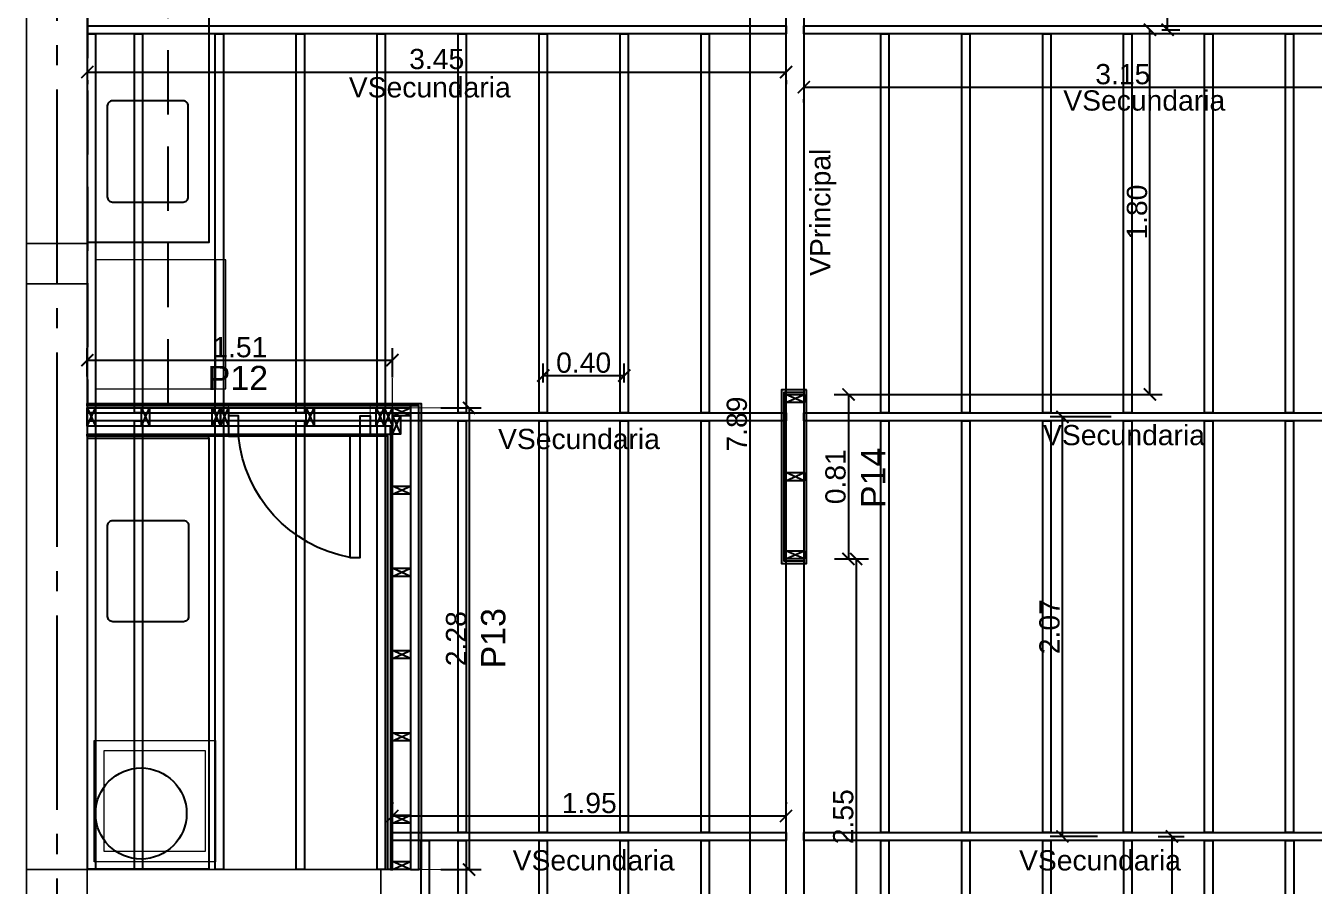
# Model space of a CAD drawing. Header units: millimetres. Extents: x -13913 to 5993, y 1496 to 3225.
# Drawn here: x 2991.34 to 2997.71, y 1622.09 to 1626.35 of the extents above; entities that cross this region are included whole.
import ezdxf

# ---------------------------------------------------------------- set-up
doc = ezdxf.new("R2010")
doc.units = ezdxf.units.MM
doc.header["$PDMODE"] = 35
for name, pattern in [('ACAD_ISO04W100', [30, 24, -3, 0, -3]), ('CONTINUA', [200, 100, 100]), ('DASHED2', [9.525, 6.35, -3.175])]:
    doc.linetypes.add(name, pattern=pattern)
doc.layers.get('Defpoints').update_dxf_attribs({"color": 230})
for name, color, linetype in [('EJES', 8, 'Continuous'), ('P0- COLUMNAS HºAº', 7, 'Continuous'), ('P0- OSB', 7, 'Continuous'), ('P0-CARPINTERIAS', 7, 'Continuous'), ('P0-COTAS', 7, 'Continuous'), ('P0-DURLOCK INTERIOR', 7, 'Continuous'), ('P0-LISTON 4CM', 7, 'Continuous'), ('P0-MAMPOSTERIA LADRILLO', 7, 'Continuous'), ('P0-MUROS', 7, 'Continuous'), ('P0-PANEL', 7, 'Continuous'), ('P0-REVESTIMIENTO', 7, 'Continuous'), ('P0-SANITARIOS', 7, 'Continuous'), ('P0-SUPERBOARD', 7, 'Continuous'), ('P0-TEXTOS', 7, 'Continuous'), ('P1-MAMPOSTERIA LADRILLO', 7, 'Continuous'), ('P1-MUROS', 7, 'Continuous'), ('PT-MUROS', 7, 'Continuous')]:
    doc.layers.add(name, color=color, linetype=linetype)
doc.layers.add('P0-MUEBLES', color=250, linetype='Continuous', lineweight=0)
doc.styles.add('Arial02.5', font='arial.ttf', dxfattribs={"width": 0.8, "height": 0.025})
doc.styles.add('Arial10', font='arial.ttf', dxfattribs={"height": 0.1})
doc.dimstyles.new('COTA-1-50', dxfattribs={"dimtxt": 0.1, "dimasz": 0.06, "dimexe": 0.06, "dimexo": 0.15, "dimgap": 0.0125, "dimtad": 1, "dimzin": 0, "dimdsep": 46, "dimtxsty": 'Arial10', "dimblk1": 'ARCHTICK', "dimblk2": 'ARCHTICK', "dimsah": 1, "dimcen": 0.09, "dimclrd": 7, "dimclre": 7, "dimclrt": 7, "dimazin": 0, "dimtfac": 1, "dimtofl": 0, "dimtmove": 2, "dimatfit": 3, "dimldrblk": 'ARCHTICK', "dimfxl": 1, "dimtolj": 1, "dimtzin": 0, "dimarcsym": 0})

# ---------------------------------------------------------------- blocks, each defined once
blk = doc.blocks.new('A$C6ec9e50c')
at = {"color": 0, "const_width": 0.0003}
blk.add_lwpolyline([(0, 0.8132), (0.09, 0.8132), (0.09, 0), (0, 0), (0, 0.8132)], dxfattribs=at)
at = {"color": 0}
for points in [[(0, 0.7732), (0, 0.8132), (0.09, 0.8132), (0.09, 0.7732), (0, 0.7732), (0.09, 0.8132), (0.09, 0.7732), (0, 0.8132)], [(0, 0.3866), (0, 0.4266), (0.09, 0.4266), (0.09, 0.3866), (0, 0.3866), (0.09, 0.4266), (0.09, 0.3866), (0, 0.4266)], [(0, 0), (0, 0.04), (0.09, 0.04), (0.09, 0), (0, 0), (0.09, 0.04), (0.09, 0), (0, 0.04)]]:
    blk.add_lwpolyline(points, dxfattribs=at)
blk = doc.blocks.new('A$C97909408')
at = {"color": 0, "const_width": 0.0003}
blk.add_lwpolyline([(0.09, 2.2805), (0, 2.2805), (0, -0.002), (0.09, -0.002)], close=True, dxfattribs=at)
at = {"color": 0}
for points in [[(0, 2.2405), (0, 2.2805), (0.09, 2.2805), (0.09, 2.2405), (0, 2.2405), (0.09, 2.2805), (0.09, 2.2405), (0, 2.2805)], [(0, 2.2405), (0.04, 2.2405), (0.04, 2.1505), (0, 2.1505), (0, 2.2405), (0.04, 2.1505), (0, 2.1505), (0.04, 2.2405)], [(0, 1.8539), (0, 1.8939), (0.09, 1.8939), (0.09, 1.8539), (0, 1.8539), (0.09, 1.8939), (0.09, 1.8539), (0, 1.8939)], [(0, 1.4473), (0, 1.4873), (0.09, 1.4873), (0.09, 1.4473), (0, 1.4473), (0.09, 1.4873), (0.09, 1.4473), (0, 1.4873)], [(0, 1.0407), (0, 1.0807), (0.09, 1.0807), (0.09, 1.0407), (0, 1.0407), (0.09, 1.0807), (0.09, 1.0407), (0, 1.0807)], [(0, 0.6341), (0, 0.6741), (0.09, 0.6741), (0.09, 0.6341), (0, 0.6341), (0.09, 0.6741), (0.09, 0.6341), (0, 0.6741)], [(0, 0.2275), (0, 0.2675), (0.09, 0.2675), (0.09, 0.2275), (0, 0.2275), (0.09, 0.2675), (0.09, 0.2275), (0, 0.2675)], [(0, -0.002), (0, 0.038), (0.09, 0.038), (0.09, -0.002), (0, -0.002), (0.09, 0.038), (0.09, -0.002), (0, 0.038)]]:
    blk.add_lwpolyline(points, dxfattribs=at)
blk = doc.blocks.new('A$C32786e46')
at = {"color": 0, "const_width": 0.0003}
blk.add_lwpolyline([(0, 0.09), (1.5075, 0.09), (1.5075, 0), (0, 0)], close=True, dxfattribs=at)
at = {"color": 0}
for points in [[(0, 0.09), (0.04, 0.09), (0.04, 0), (0, 0), (0, 0.09), (0.04, 0), (0, 0), (0.04, 0.09)], [(0.2677, 0.09), (0.3077, 0.09), (0.3077, 0), (0.2677, 0), (0.2677, 0.09), (0.3077, 0), (0.2677, 0), (0.3077, 0.09)], [(0.6175, 0.09), (0.6575, 0.09), (0.6575, 0), (0.6175, 0), (0.6175, 0.09), (0.6575, 0), (0.6175, 0), (0.6575, 0.09)], [(0.6575, 0.09), (0.6975, 0.09), (0.6975, 0), (0.6575, 0), (0.6575, 0.09), (0.6975, 0), (0.6575, 0), (0.6975, 0.09)], [(1.4275, 0.09), (1.4675, 0.09), (1.4675, 0), (1.4275, 0), (1.4275, 0.09), (1.4675, 0), (1.4275, 0), (1.4675, 0.09)], [(1.4675, 0.09), (1.5075, 0.09), (1.5075, 0), (1.4675, 0), (1.4675, 0.09), (1.5075, 0), (1.4675, 0), (1.5075, 0.09)]]:
    blk.add_lwpolyline(points, dxfattribs=at)
at = {"color": 8}
blk.add_lwpolyline([(1.0809, 0.09), (1.1209, 0.09), (1.1209, 0), (1.0809, 0), (1.0809, 0.09), (1.1209, 0), (1.0809, 0), (1.1209, 0.09)], dxfattribs=at)
blk = doc.blocks.new('_ARCHTICK')
at = {"color": 0, "linetype": 'ByBlock', "const_width": 0.15}
blk.add_lwpolyline([(-0.5, -0.5), (0.5, 0.5)], dxfattribs=at)
blk = doc.blocks.new('*D190')
at = {"layer": 'Defpoints', "color": 0, "transparency": 16777216}
for p in [(2995.1845, 1624.5248), (2995.1855, 1623.7116), (2995.404, 1623.7116)]:
    blk.add_point(p, dxfattribs=at)
at = {"layer": 'P0-COTAS', "color": 7, "lineweight": -2, "transparency": 16777216}
for p, q in [((2995.3345, 1624.5248), (2995.464, 1624.5248)), ((2995.404, 1624.5248), (2995.404, 1623.7116)), ((2995.3355, 1623.7116), (2995.464, 1623.7116))]:
    blk.add_line(p, q, dxfattribs=at)
at = {"layer": 'P0-COTAS', "color": 7, "lineweight": -2, "transparency": 16777216, "xscale": 0.06, "yscale": 0.06, "zscale": 0.06}
for p, rotation in [((2995.404, 1624.5248), 90), ((2995.404, 1623.7116), 270)]:
    blk.add_blockref('_ARCHTICK', p, dxfattribs=dict(at, rotation=rotation))
at = {"layer": 'P0-COTAS', "color": 7, "transparency": 16777216, "insert": (2995.3404, 1624.1182), "char_height": 0.1, "attachment_point": 5, "rotation": 90, "style": 'Arial10'}
blk.add_mtext('\\A1;0.81', dxfattribs=at)
blk = doc.blocks.new('*D212')
at = {"layer": 'Defpoints', "color": 0, "transparency": 16777216}
for p in [(2993.1505, 1624.6943), (2991.643, 1624.4634), (2993.1505, 1624.4586)]:
    blk.add_point(p, dxfattribs=at)
at = {"layer": 'P0-COTAS', "color": 7, "lineweight": -2, "transparency": 16777216}
for p, q in [((2991.643, 1624.6134), (2991.643, 1624.7543)), ((2993.1505, 1624.6086), (2993.1505, 1624.7543)), ((2991.643, 1624.6943), (2993.1505, 1624.6943))]:
    blk.add_line(p, q, dxfattribs=at)
at = {"layer": 'P0-COTAS', "color": 7, "lineweight": -2, "transparency": 16777216, "xscale": 0.06, "yscale": 0.06, "zscale": 0.06, "rotation": 180}
blk.add_blockref('_ARCHTICK', (2991.643, 1624.6943), dxfattribs=at)
at = {"layer": 'P0-COTAS', "color": 7, "lineweight": -2, "transparency": 16777216, "xscale": 0.06, "yscale": 0.06, "zscale": 0.06}
blk.add_blockref('_ARCHTICK', (2993.1505, 1624.6943), dxfattribs=at)
at = {"layer": 'P0-COTAS', "color": 7, "transparency": 16777216, "insert": (2992.3968, 1624.7578), "char_height": 0.1, "attachment_point": 5, "style": 'Arial10'}
blk.add_mtext('\\A1;1.51', dxfattribs=at)
blk = doc.blocks.new('*D213')
at = {"layer": 'Defpoints', "color": 0, "transparency": 16777216}
for p in [(2993.2405, 1624.4586), (2993.2405, 1622.1761), (2993.5293, 1622.1761)]:
    blk.add_point(p, dxfattribs=at)
at = {"layer": 'P0-COTAS', "color": 7, "lineweight": -2, "transparency": 16777216}
for p, q in [((2993.3905, 1624.4586), (2993.5893, 1624.4586)), ((2993.5293, 1624.4586), (2993.5293, 1622.1761)), ((2993.3905, 1622.1761), (2993.5893, 1622.1761))]:
    blk.add_line(p, q, dxfattribs=at)
at = {"layer": 'P0-COTAS', "color": 7, "lineweight": -2, "transparency": 16777216, "xscale": 0.06, "yscale": 0.06, "zscale": 0.06}
for p, rotation in [((2993.5293, 1624.4586), 90), ((2993.5293, 1622.1761), 270)]:
    blk.add_blockref('_ARCHTICK', p, dxfattribs=dict(at, rotation=rotation))
at = {"layer": 'P0-COTAS', "color": 7, "transparency": 16777216, "insert": (2993.4657, 1623.3174), "char_height": 0.1, "attachment_point": 5, "rotation": 90, "style": 'Arial10'}
blk.add_mtext('\\A1;2.28', dxfattribs=at)
blk = doc.blocks.new('*D253')
at = {"layer": 'Defpoints', "color": 0, "transparency": 16777216}
for p in [(2996.6622, 1628.2311), (2996.9808, 1628.2311), (2996.8018, 1626.3274)]:
    blk.add_point(p, dxfattribs=at)
at = {"layer": 'PT-MUROS', "color": 7, "lineweight": -2, "transparency": 16777216}
for p, q in [((2996.8122, 1628.2311), (2997.0408, 1628.2311)), ((2996.9808, 1626.3274), (2996.9808, 1628.2311)), ((2996.9518, 1626.3274), (2997.0408, 1626.3274))]:
    blk.add_line(p, q, dxfattribs=at)
at = {"layer": 'PT-MUROS', "color": 7, "lineweight": -2, "transparency": 16777216, "xscale": 0.06, "yscale": 0.06, "zscale": 0.06}
for p, rotation in [((2996.9808, 1628.2311), 90), ((2996.9808, 1626.3274), 270)]:
    blk.add_blockref('_ARCHTICK', p, dxfattribs=dict(at, rotation=rotation))
at = {"layer": 'PT-MUROS', "color": 7, "transparency": 16777216, "insert": (2996.9173, 1627.2793), "char_height": 0.1, "attachment_point": 5, "rotation": 90, "style": 'Arial10'}
blk.add_mtext('\\A1;1.90', dxfattribs=at)
blk = doc.blocks.new('*D254')
at = {"layer": 'Defpoints', "color": 0, "transparency": 16777216}
for p in [(2996.7838, 1622.3399), (2995.1835, 1620.437), (2997.0021, 1620.437)]:
    blk.add_point(p, dxfattribs=at)
at = {"layer": 'PT-MUROS', "color": 7, "lineweight": -2, "transparency": 16777216}
for p, q in [((2996.9338, 1622.3399), (2997.0621, 1622.3399)), ((2997.0021, 1622.3399), (2997.0021, 1620.437)), ((2995.3335, 1620.437), (2997.0621, 1620.437))]:
    blk.add_line(p, q, dxfattribs=at)
at = {"layer": 'PT-MUROS', "color": 7, "lineweight": -2, "transparency": 16777216, "xscale": 0.06, "yscale": 0.06, "zscale": 0.06}
for p, rotation in [((2997.0021, 1622.3399), 90), ((2997.0021, 1620.437), 270)]:
    blk.add_blockref('_ARCHTICK', p, dxfattribs=dict(at, rotation=rotation))
at = {"layer": 'PT-MUROS', "color": 7, "transparency": 16777216, "insert": (2996.9385, 1621.3884), "char_height": 0.1, "attachment_point": 5, "rotation": 90, "style": 'Arial10'}
blk.add_mtext('\\A1;1.90', dxfattribs=at)
blk = doc.blocks.new('*D256')
at = {"layer": 'Defpoints', "color": 0, "transparency": 16777216}
for p in [(2996.4612, 1624.4136), (2996.8517, 1624.4136), (2996.7838, 1622.3399)]:
    blk.add_point(p, dxfattribs=at)
at = {"layer": 'PT-MUROS', "color": 7, "lineweight": -2, "transparency": 16777216}
for p, q in [((2996.7017, 1624.4136), (2996.4012, 1624.4136)), ((2996.4612, 1622.3399), (2996.4612, 1624.4136)), ((2996.6338, 1622.3399), (2996.4012, 1622.3399))]:
    blk.add_line(p, q, dxfattribs=at)
at = {"layer": 'PT-MUROS', "color": 7, "lineweight": -2, "transparency": 16777216, "xscale": 0.06, "yscale": 0.06, "zscale": 0.06}
for p, rotation in [((2996.4612, 1624.4136), 90), ((2996.4612, 1622.3399), 270)]:
    blk.add_blockref('_ARCHTICK', p, dxfattribs=dict(at, rotation=rotation))
at = {"layer": 'PT-MUROS', "color": 7, "transparency": 16777216, "insert": (2996.3976, 1623.3768), "char_height": 0.1, "attachment_point": 5, "rotation": 90, "style": 'Arial10'}
blk.add_mtext('\\A1;2.07', dxfattribs=at)
blk = doc.blocks.new('*D257')
at = {"layer": 'Defpoints', "color": 0, "transparency": 16777216}
for p in [(2996.8018, 1626.3274), (2996.8936, 1626.3274), (2995.1835, 1624.5248)]:
    blk.add_point(p, dxfattribs=at)
at = {"layer": 'PT-MUROS', "color": 7, "lineweight": -2, "transparency": 16777216}
for p, q in [((2996.8936, 1624.5248), (2996.8936, 1626.3274)), ((2996.9518, 1626.3274), (2996.9536, 1626.3274)), ((2995.3335, 1624.5248), (2996.9536, 1624.5248))]:
    blk.add_line(p, q, dxfattribs=at)
at = {"layer": 'PT-MUROS', "color": 7, "lineweight": -2, "transparency": 16777216, "xscale": 0.06, "yscale": 0.06, "zscale": 0.06}
for p, rotation in [((2996.8936, 1626.3274), 90), ((2996.8936, 1624.5248), 270)]:
    blk.add_blockref('_ARCHTICK', p, dxfattribs=dict(at, rotation=rotation))
at = {"layer": 'PT-MUROS', "color": 7, "transparency": 16777216, "insert": (2996.83, 1625.4261), "char_height": 0.1, "attachment_point": 5, "rotation": 90, "style": 'Arial10'}
blk.add_mtext('\\A1;1.80', dxfattribs=at)
blk = doc.blocks.new('*D259')
at = {"layer": 'Defpoints', "color": 0, "transparency": 16777216}
for p in [(2991.6432, 1626.2283), (2995.0955, 1626.2283), (2995.0955, 1626.1187)]:
    blk.add_point(p, dxfattribs=at)
at = {"layer": 'PT-MUROS', "color": 7, "lineweight": -2, "transparency": 16777216}
for p, q in [((2991.6432, 1626.1187), (2995.0955, 1626.1187)), ((2991.6432, 1626.0783), (2991.6432, 1626.0587)), ((2995.0955, 1626.0783), (2995.0955, 1626.0587))]:
    blk.add_line(p, q, dxfattribs=at)
at = {"layer": 'PT-MUROS', "color": 7, "lineweight": -2, "transparency": 16777216, "xscale": 0.06, "yscale": 0.06, "zscale": 0.06, "rotation": 180}
blk.add_blockref('_ARCHTICK', (2991.6432, 1626.1187), dxfattribs=at)
at = {"layer": 'PT-MUROS', "color": 7, "lineweight": -2, "transparency": 16777216, "xscale": 0.06, "yscale": 0.06, "zscale": 0.06}
blk.add_blockref('_ARCHTICK', (2995.0955, 1626.1187), dxfattribs=at)
at = {"layer": 'PT-MUROS', "color": 7, "transparency": 16777216, "insert": (2993.3694, 1626.1823), "char_height": 0.1, "attachment_point": 5, "style": 'Arial10'}
blk.add_mtext('\\A1;3.45', dxfattribs=at)
blk = doc.blocks.new('*D260')
at = {"layer": 'Defpoints', "color": 0, "transparency": 16777216}
for p in [(2995.1835, 1626.1187), (2998.3356, 1626.1187), (2998.3356, 1626.0439)]:
    blk.add_point(p, dxfattribs=at)
at = {"layer": 'PT-MUROS', "color": 7, "lineweight": -2, "transparency": 16777216}
for p, q in [((2995.1835, 1626.0439), (2998.3356, 1626.0439)), ((2995.1835, 1625.9687), (2995.1835, 1625.9839)), ((2998.3356, 1625.9687), (2998.3356, 1625.9839))]:
    blk.add_line(p, q, dxfattribs=at)
at = {"layer": 'PT-MUROS', "color": 7, "lineweight": -2, "transparency": 16777216, "xscale": 0.06, "yscale": 0.06, "zscale": 0.06, "rotation": 180}
blk.add_blockref('_ARCHTICK', (2995.1835, 1626.0439), dxfattribs=at)
at = {"layer": 'PT-MUROS', "color": 7, "lineweight": -2, "transparency": 16777216, "xscale": 0.06, "yscale": 0.06, "zscale": 0.06}
blk.add_blockref('_ARCHTICK', (2998.3356, 1626.0439), dxfattribs=at)
at = {"layer": 'PT-MUROS', "color": 7, "transparency": 16777216, "insert": (2996.7595, 1626.1075), "char_height": 0.1, "attachment_point": 5, "style": 'Arial10'}
blk.add_mtext('\\A1;3.15', dxfattribs=at)
blk = doc.blocks.new('*D261')
at = {"layer": 'Defpoints', "color": 0, "transparency": 16777216}
for p in [(2994.2955, 1624.6179), (2993.8955, 1624.4336), (2994.2955, 1624.4336)]:
    blk.add_point(p, dxfattribs=at)
at = {"layer": 'PT-MUROS', "color": 7, "lineweight": -2, "transparency": 16777216}
for p, q in [((2993.8955, 1624.5836), (2993.8955, 1624.6779)), ((2994.2955, 1624.5836), (2994.2955, 1624.6779)), ((2993.8955, 1624.6179), (2994.2955, 1624.6179))]:
    blk.add_line(p, q, dxfattribs=at)
at = {"layer": 'PT-MUROS', "color": 7, "lineweight": -2, "transparency": 16777216, "xscale": 0.06, "yscale": 0.06, "zscale": 0.06, "rotation": 180}
blk.add_blockref('_ARCHTICK', (2993.8955, 1624.6179), dxfattribs=at)
at = {"layer": 'PT-MUROS', "color": 7, "lineweight": -2, "transparency": 16777216, "xscale": 0.06, "yscale": 0.06, "zscale": 0.06}
blk.add_blockref('_ARCHTICK', (2994.2955, 1624.6179), dxfattribs=at)
at = {"layer": 'PT-MUROS', "color": 7, "transparency": 16777216, "insert": (2994.0955, 1624.6814), "char_height": 0.1, "attachment_point": 5, "style": 'Arial10'}
blk.add_mtext('\\A1;0.40', dxfattribs=at)
blk = doc.blocks.new('*D262')
at = {"layer": 'Defpoints', "color": 0, "transparency": 16777216}
for p in [(2995.0955, 1628.3211), (2994.9165, 1620.4361), (2995.0955, 1620.4361)]:
    blk.add_point(p, dxfattribs=at)
at = {"layer": 'PT-MUROS', "color": 7, "lineweight": -2, "transparency": 16777216}
for p, q in [((2994.9455, 1628.3211), (2994.8565, 1628.3211)), ((2994.9165, 1628.3211), (2994.9165, 1620.4361)), ((2994.9455, 1620.4361), (2994.8565, 1620.4361))]:
    blk.add_line(p, q, dxfattribs=at)
at = {"layer": 'PT-MUROS', "color": 7, "lineweight": -2, "transparency": 16777216, "xscale": 0.06, "yscale": 0.06, "zscale": 0.06}
for p, rotation in [((2994.9165, 1628.3211), 90), ((2994.9165, 1620.4361), 270)]:
    blk.add_blockref('_ARCHTICK', p, dxfattribs=dict(at, rotation=rotation))
at = {"layer": 'PT-MUROS', "color": 7, "transparency": 16777216, "insert": (2994.8529, 1624.3786), "char_height": 0.1, "attachment_point": 5, "rotation": 90, "style": 'Arial10'}
blk.add_mtext('\\A1;7.89', dxfattribs=at)
blk = doc.blocks.new('*D263')
at = {"layer": 'Defpoints', "color": 0, "transparency": 16777216}
for p in [(2995.0955, 1622.4409), (2993.1505, 1622.3599), (2995.0955, 1622.3599)]:
    blk.add_point(p, dxfattribs=at)
at = {"layer": 'PT-MUROS', "color": 7, "lineweight": -2, "transparency": 16777216}
for p, q in [((2993.1505, 1622.5099), (2993.1505, 1622.5009)), ((2995.0955, 1622.5099), (2995.0955, 1622.5009)), ((2993.1505, 1622.4409), (2995.0955, 1622.4409))]:
    blk.add_line(p, q, dxfattribs=at)
at = {"layer": 'PT-MUROS', "color": 7, "lineweight": -2, "transparency": 16777216, "xscale": 0.06, "yscale": 0.06, "zscale": 0.06, "rotation": 180}
blk.add_blockref('_ARCHTICK', (2993.1505, 1622.4409), dxfattribs=at)
at = {"layer": 'PT-MUROS', "color": 7, "lineweight": -2, "transparency": 16777216, "xscale": 0.06, "yscale": 0.06, "zscale": 0.06}
blk.add_blockref('_ARCHTICK', (2995.0955, 1622.4409), dxfattribs=at)
at = {"layer": 'PT-MUROS', "color": 7, "transparency": 16777216, "insert": (2994.123, 1622.5045), "char_height": 0.1, "attachment_point": 5, "style": 'Arial10'}
blk.add_mtext('\\A1;1.95', dxfattribs=at)
blk = doc.blocks.new('*D264')
at = {"layer": 'Defpoints', "color": 0, "transparency": 16777216}
for p in [(2995.1855, 1623.7116), (2995.1835, 1621.1628), (2995.4422, 1621.1628)]:
    blk.add_point(p, dxfattribs=at)
at = {"layer": 'PT-MUROS', "color": 7, "lineweight": -2, "transparency": 16777216}
for p, q in [((2995.3355, 1623.7116), (2995.5022, 1623.7116)), ((2995.4422, 1623.7116), (2995.4422, 1621.1628)), ((2995.3335, 1621.1628), (2995.5022, 1621.1628))]:
    blk.add_line(p, q, dxfattribs=at)
at = {"layer": 'PT-MUROS', "color": 7, "lineweight": -2, "transparency": 16777216, "xscale": 0.06, "yscale": 0.06, "zscale": 0.06}
for p, rotation in [((2995.4422, 1623.7116), 90), ((2995.4422, 1621.1628), 270)]:
    blk.add_blockref('_ARCHTICK', p, dxfattribs=dict(at, rotation=rotation))
at = {"layer": 'PT-MUROS', "color": 7, "transparency": 16777216, "insert": (2995.3786, 1622.4372), "char_height": 0.1, "attachment_point": 5, "rotation": 90, "style": 'Arial10'}
blk.add_mtext('\\A1;2.55', dxfattribs=at)

msp = doc.modelspace()

# ---------------------------------------------------------------- linework, layer by layer
at = {"layer": 'EJES', "color": 18, "linetype": 'ACAD_ISO04W100', "ltscale": 0.04, "true_color": 0x000000}
msp.add_lwpolyline([(2991.4932, 1644.2319), (2991.4932, 1611.8279)], dxfattribs=at)
at = {"layer": 'P0- COLUMNAS HºAº', "const_width": 0.008}
for points in [[(2991.3432, 1625.2714), (2991.6432, 1625.2714), (2991.6432, 1625.0714), (2991.3432, 1625.0714)], [(2991.343, 1622.1761), (2991.643, 1622.1761), (2991.643, 1621.9761), (2991.343, 1621.9761)], [(2993.093, 1622.1761), (2993.293, 1622.1761), (2993.293, 1621.9761), (2993.093, 1621.9761)]]:
    msp.add_lwpolyline(points, close=True, dxfattribs=at)
at = {"layer": 'P0- OSB'}
for points in [[(2995.1845, 1624.5248), (2995.1845, 1624.5343), (2995.085, 1624.5343), (2995.085, 1623.7021), (2995.1845, 1623.7021), (2995.1845, 1623.7116), (2995.0945, 1623.7116), (2995.0945, 1624.5248)], [(2993.2405, 1624.4586), (2993.2405, 1624.4681), (2991.643, 1624.4681), (2991.643, 1624.4586)], [(2993.1505, 1624.3686), (2993.141, 1624.3686), (2993.141, 1622.1761), (2993.1505, 1622.1761)]]:
    msp.add_lwpolyline(points, close=True, dxfattribs=at)
at = {"layer": 'P0-CARPINTERIAS', "linetype": 'CONTINUA'}
msp.add_lwpolyline([(2992.9406, 1623.7186), (2992.9905, 1623.7186), (2992.9905, 1624.4186), (2993.0405, 1624.4186), (2993.0405, 1624.3186), (2992.9405, 1624.3186), (2992.9406, 1623.7186, -0.333739), (2992.3905, 1624.3186), (2992.3905, 1624.4186), (2992.3405, 1624.4186), (2992.3405, 1624.3186), (2992.3905, 1624.3186)], format="xyb", dxfattribs=at)
at = {"layer": 'P0-DURLOCK INTERIOR'}
for points in [[(2995.197, 1624.5468), (2995.0725, 1624.5468), (2995.0725, 1623.6896), (2995.197, 1623.6896)], [(2991.643, 1624.4681), (2991.643, 1624.4806), (2993.293, 1624.4806), (2993.2931, 1622.1761), (2993.2805, 1622.1761), (2993.2805, 1624.4681)], [(2995.1845, 1624.5343), (2995.085, 1624.5343), (2995.085, 1623.7021), (2995.1845, 1623.7021)]]:
    msp.add_lwpolyline(points, close=True, dxfattribs=at)
at = {"layer": 'P0-LISTON 4CM'}
for points in [[(2993.2805, 1624.4681), (2993.2405, 1624.4681), (2993.2405, 1622.1761), (2993.2805, 1622.1761)], [(2993.141, 1624.3686), (2991.643, 1624.3686), (2991.643, 1624.3286), (2993.141, 1624.3286)]]:
    msp.add_lwpolyline(points, close=True, dxfattribs=at)
at = {"layer": 'P0-MAMPOSTERIA LADRILLO', "const_width": 0.008}
msp.add_lwpolyline([(2991.3432, 1618.5216), (2991.3432, 1628.3606), (2991.6432, 1628.3606), (2991.6432, 1618.5216)], close=True, dxfattribs=at)
msp.add_lwpolyline([(2991.643, 1621.9761), (2993.093, 1621.9761), (2993.093, 1622.1761), (2991.643, 1622.1761), (2991.643, 1621.9761)], dxfattribs=at)
at = {"layer": 'P0-MUEBLES', "color": 8}
msp.add_lwpolyline([(2991.6824, 1624.5533), (2992.3273, 1624.5533), (2992.3273, 1625.1899), (2991.6824, 1625.1899), (2991.6824, 1624.5533), (2992.2773, 1624.5533), (2992.2773, 1625.1899)], dxfattribs=at)
at = {"layer": 'P0-MUEBLES', "color": 8, "linetype": 'DASHED2', "ltscale": 0.1}
msp.add_lwpolyline([(2991.6762, 1622.2145), (2991.6762, 1622.8145), (2992.2762, 1622.8145), (2992.2762, 1622.2145), (2991.6762, 1622.2145)], dxfattribs=at)
msp.add_lwpolyline([(2991.7262, 1622.2645), (2991.7262, 1622.7645), (2992.2262, 1622.7645), (2992.2262, 1622.2645)], close=True, dxfattribs=at)
at = {"layer": 'P0-MUROS', "color": 8, "linetype": 'DASHED2', "ltscale": 0.05}
msp.add_lwpolyline([(2992.0432, 1624.4806), (2992.0432, 1628.1686), (2991.6432, 1628.1686), (2991.6432, 1626.9806), (2991.6432, 1626.9806), (2991.6432, 1624.4806)], close=True, dxfattribs=at)
at = {"layer": 'P0-MUROS', "color": 8, "linetype": 'CONTINUA'}
for points in [[(2991.6432, 1625.2761), (2991.6432, 1627.1806), (2992.2432, 1627.1806), (2992.2432, 1625.2761)], [(2991.6432, 1624.3086), (2992.2435, 1624.3086), (2992.2435, 1622.1781), (2991.6432, 1622.1781)]]:
    msp.add_lwpolyline(points, close=True, dxfattribs=at)
at = {"layer": 'P0-MUROS', "color": 8, "const_width": 0.005}
for points in [[(2995.0735, 1623.6896), (2995.0725, 1624.5468), (2995.197, 1624.5468), (2995.198, 1623.6896)], [(2993.1285, 1622.1761), (2993.1285, 1624.3186), (2993.0405, 1624.3186), (2993.0405, 1624.4806), (2993.293, 1624.4806), (2993.2931, 1622.1761)]]:
    msp.add_lwpolyline(points, close=True, dxfattribs=at)
msp.add_lwpolyline([(2991.643, 1624.3086), (2992.243, 1624.3086), (2992.243, 1624.3186), (2992.3405, 1624.3186), (2992.3405, 1624.4806), (2991.643, 1624.4806)], dxfattribs=at)
at = {"layer": 'P0-PANEL', "color": 6, "const_width": 0.001}
msp.add_lwpolyline([(2995.0945, 1624.5248), (2995.1845, 1624.5248), (2995.1845, 1623.7116), (2995.0945, 1623.7116), (2995.0945, 1624.5248)], dxfattribs=at)
msp.add_lwpolyline([(2991.643, 1624.4586), (2993.2405, 1624.4586), (2993.2405, 1622.1761), (2993.1505, 1622.1761), (2993.1505, 1624.3686), (2991.643, 1624.3686)], close=True, dxfattribs=at)
at = {"layer": 'P0-REVESTIMIENTO'}
msp.add_lwpolyline([(2991.643, 1624.3186), (2991.643, 1624.3086), (2992.243, 1624.3086), (2992.243, 1624.3186)], close=True, dxfattribs=at)
at = {"layer": 'P0-SANITARIOS', "color": 8, "linetype": 'CONTINUA'}
for points in [[(2991.7669, 1625.4761), (2992.1169, 1625.4761, 0.414214), (2992.1419, 1625.5011), (2992.1419, 1625.9511, 0.414214), (2992.1169, 1625.9761), (2991.7669, 1625.9761, 0.414214), (2991.7419, 1625.9511), (2991.7419, 1625.5011, 0.414214), (2991.7669, 1625.4761, 1)], [(2991.7685, 1623.9014), (2992.1185, 1623.9014, -0.414214), (2992.1435, 1623.8764), (2992.1435, 1623.4264, -0.414214), (2992.1185, 1623.4014), (2991.7685, 1623.4014, -0.414214), (2991.7435, 1623.4264), (2991.7435, 1623.8764, -0.414214), (2991.7685, 1623.9014, -1)]]:
    msp.add_lwpolyline(points, format="xyb", dxfattribs=at)
at = {"layer": 'P0-SANITARIOS', "color": 8}
msp.add_lwpolyline([(2991.9089, 1622.6782, -1), (2991.9089, 1622.2282, -1), (2991.9089, 1622.6782)], format="xyb", close=True, dxfattribs=at)
at = {"layer": 'P0-SUPERBOARD'}
msp.add_lwpolyline([(2993.141, 1622.1761), (2993.1285, 1622.1761), (2993.1285, 1624.3086), (2993.1285, 1624.3186), (2991.643, 1624.3186), (2991.643, 1624.3286), (2993.141, 1624.3286), (2993.141, 1622.1761)], close=True, dxfattribs=at)
at = {"layer": 'P1-MAMPOSTERIA LADRILLO', "color": 5, "const_width": 0.006}
for points in [[(2991.6432, 1624.2712), (2991.6432, 1624.6053)], [(2993.1505, 1624.3144), (2993.1505, 1624.6053)], [(2993.1142, 1624.4586), (2993.4469, 1624.4586)], [(2993.1142, 1622.1761), (2993.4469, 1622.1761)]]:
    msp.add_lwpolyline(points, dxfattribs=at)
at = {"layer": 'PT-MUROS', "color": 2}
msp.add_lwpolyline([(2995.0955, 1628.3211), (2995.1835, 1628.3211), (2995.1835, 1620.4361), (2995.0955, 1620.4361)], close=True, dxfattribs=at)
at = {"layer": 'PT-MUROS', "color": 3}
for points in [[(2991.6432, 1626.3474), (2995.0955, 1626.3474), (2995.0955, 1626.3074), (2991.6432, 1626.3074)], [(2995.1835, 1626.3474), (2998.3355, 1626.3474), (2998.3355, 1626.3074), (2995.1835, 1626.3074)], [(2991.6432, 1624.4336), (2995.0955, 1624.4336), (2995.0955, 1624.3936), (2991.6432, 1624.3936)], [(2995.1835, 1624.4336), (2998.3355, 1624.4336), (2998.3355, 1624.3936), (2995.1835, 1624.3936)], [(2993.1505, 1622.3599), (2995.0955, 1622.3599), (2995.0955, 1622.3199), (2993.1505, 1622.3199)], [(2995.1835, 1622.3599), (2998.3357, 1622.3599), (2998.3357, 1622.3199), (2995.1835, 1622.3199)]]:
    msp.add_lwpolyline(points, close=True, dxfattribs=at)
at = {"layer": 'PT-MUROS', "color": 4}
for points in [[(2991.6432, 1626.3074), (2991.6832, 1626.3074), (2991.6832, 1624.4336), (2991.6432, 1624.4336)], [(2991.8755, 1626.3074), (2991.9155, 1626.3074), (2991.9155, 1624.4336), (2991.8755, 1624.4336)], [(2992.2755, 1626.3074), (2992.3155, 1626.3074), (2992.3155, 1624.4336), (2992.2755, 1624.4336)], [(2992.6755, 1626.3074), (2992.7155, 1626.3074), (2992.7155, 1624.4336), (2992.6755, 1624.4336)], [(2993.0755, 1626.3074), (2993.1155, 1626.3074), (2993.1155, 1624.4336), (2993.0755, 1624.4336)], [(2993.4755, 1626.3074), (2993.5155, 1626.3074), (2993.5155, 1624.4336), (2993.4755, 1624.4336)], [(2993.8755, 1626.3074), (2993.9155, 1626.3074), (2993.9155, 1624.4336), (2993.8755, 1624.4336)], [(2994.2755, 1626.3074), (2994.3155, 1626.3074), (2994.3155, 1624.4336), (2994.2755, 1624.4336)], [(2994.6755, 1626.3074), (2994.7155, 1626.3074), (2994.7155, 1624.4336), (2994.6755, 1624.4336)], [(2995.5635, 1626.3074), (2995.6035, 1626.3074), (2995.6035, 1624.4336), (2995.5635, 1624.4336)], [(2995.9635, 1626.3074), (2996.0035, 1626.3074), (2996.0035, 1624.4336), (2995.9635, 1624.4336)], [(2996.3635, 1626.3074), (2996.4035, 1626.3074), (2996.4035, 1624.4336), (2996.3635, 1624.4336)], [(2996.7635, 1626.3074), (2996.8035, 1626.3074), (2996.8035, 1624.4336), (2996.7635, 1624.4336)], [(2997.1635, 1626.3074), (2997.2035, 1626.3074), (2997.2035, 1624.4336), (2997.1635, 1624.4336)], [(2997.5635, 1626.3074), (2997.6035, 1626.3074), (2997.6035, 1624.4336), (2997.5635, 1624.4336)], [(2991.6432, 1624.3936), (2991.6832, 1624.3936), (2991.6833, 1622.1761), (2991.6433, 1622.1761)], [(2991.8756, 1624.3936), (2991.9156, 1624.3936), (2991.9156, 1622.1761), (2991.8756, 1622.1761)], [(2992.2756, 1624.3936), (2992.3156, 1624.3936), (2992.3156, 1622.1761), (2992.2756, 1622.1761)], [(2992.6756, 1624.3936), (2992.7156, 1624.3936), (2992.7156, 1622.1761), (2992.6756, 1622.1761)], [(2993.0756, 1624.3936), (2993.1156, 1624.3936), (2993.1156, 1622.1761), (2993.0756, 1622.1761)], [(2993.4756, 1624.3936), (2993.5156, 1624.3936), (2993.5156, 1622.3599), (2993.4756, 1622.3599)], [(2993.8756, 1624.3936), (2993.9156, 1624.3936), (2993.9156, 1622.3599), (2993.8756, 1622.3599)], [(2994.2756, 1624.3936), (2994.3156, 1624.3936), (2994.3156, 1622.3599), (2994.2756, 1622.3599)], [(2994.6756, 1624.3936), (2994.7156, 1624.3936), (2994.7156, 1622.3599), (2994.6756, 1622.3599)], [(2995.5636, 1624.3936), (2995.6036, 1624.3936), (2995.6036, 1622.3599), (2995.5636, 1622.3599)], [(2995.9636, 1624.3936), (2996.0036, 1624.3936), (2996.0036, 1622.3599), (2995.9636, 1622.3599)], [(2996.3636, 1624.3936), (2996.4036, 1624.3936), (2996.4036, 1622.3599), (2996.3636, 1622.3599)], [(2996.7636, 1624.3936), (2996.8036, 1624.3936), (2996.8036, 1622.3599), (2996.7636, 1622.3599)], [(2997.1636, 1624.3936), (2997.2036, 1624.3936), (2997.2036, 1622.3599), (2997.1636, 1622.3599)], [(2997.5636, 1624.3936), (2997.6036, 1624.3936), (2997.6036, 1622.3599), (2997.5636, 1622.3599)], [(2993.293, 1622.3199), (2993.333, 1622.3199), (2993.333, 1621.1036), (2993.293, 1621.1036)], [(2993.4757, 1622.3199), (2993.5157, 1622.3199), (2993.5157, 1621.1036), (2993.4757, 1621.1036)], [(2993.8757, 1622.3199), (2993.9157, 1622.3199), (2993.9157, 1621.1036), (2993.8757, 1621.1036)], [(2994.2757, 1622.3199), (2994.3157, 1622.3199), (2994.3157, 1621.1036), (2994.2757, 1621.1036)], [(2994.6757, 1622.3199), (2994.7157, 1622.3199), (2994.7157, 1621.1036), (2994.6757, 1621.1036)], [(2995.5637, 1622.3199), (2995.6037, 1622.3199), (2995.6037, 1620.3461), (2995.5637, 1620.3461)], [(2995.9637, 1622.3199), (2996.0037, 1622.3199), (2996.0037, 1620.3461), (2995.9637, 1620.3461)], [(2996.3637, 1622.3199), (2996.4037, 1622.3199), (2996.4037, 1620.3461), (2996.3637, 1620.3461)], [(2996.7637, 1622.3199), (2996.8037, 1622.3199), (2996.8037, 1620.3461), (2996.7637, 1620.3461)], [(2997.1637, 1622.3199), (2997.2037, 1622.3199), (2997.2037, 1620.3461), (2997.1637, 1620.3461)], [(2997.5637, 1622.3199), (2997.6037, 1622.3199), (2997.6037, 1620.3461), (2997.5637, 1620.3461)]]:
    msp.add_lwpolyline(points, close=True, dxfattribs=at)

# ---------------------------------------------------------------- block references
at = {"layer": 'P0-PANEL', "color": 6}
for name, p in [('A$C6ec9e50c', (2995.0945, 1623.7116)), ('A$C97909408', (2993.1505, 1622.1781))]:
    msp.add_blockref(name, p, dxfattribs=at)
at = {"layer": 'P0-PANEL', "color": 244, "true_color": 0x991b1e}
msp.add_blockref('A$C32786e46', (2991.643, 1624.3686), dxfattribs=at)

# ---------------------------------------------------------------- texts
at = {"layer": 'P0-TEXTOS', "style": 'Arial02.5'}
msp.add_text('P12', height=0.12, dxfattribs=at).set_placement((2992.2379, 1624.5461))
for s, p in [('P14', (2995.5858, 1623.9632)), ('P13', (2993.7087, 1623.1705))]:
    msp.add_text(s, height=0.12, rotation=90, dxfattribs=at).set_placement(p)
at = {"layer": 'P1-MUROS', "style": 'Arial02.5'}
for p in [(2992.9353, 1625.9931), (2996.4655, 1625.928), (2993.6726, 1624.2547), (2996.3655, 1624.2739), (2993.7447, 1622.1716), (2996.2469, 1622.1716)]:
    msp.add_text('VSecundaria', height=0.1, dxfattribs=at).set_placement(p)
msp.add_text('VPrincipal', height=0.1, rotation=90, dxfattribs=at).set_placement((2995.3146, 1625.111))

# ---------------------------------------------------------------- dimensions: what is measured, and where the dimension line sits
at = {"layer": 'P0-COTAS'}
dim = msp.add_linear_dim(base=(2993.1505, 1624.6943), p1=(2991.643, 1624.4634), p2=(2993.1505, 1624.4586), dimstyle='COTA-1-50', dxfattribs=at)
dim.commit()
dim.dimension.update_dxf_attribs({"geometry": '*D212', "text_midpoint": (2992.3968, 1624.7578)})
for base, p1, p2, picture, middle in [((2995.404, 1623.7116), (2995.1845, 1624.5248), (2995.1855, 1623.7116), '*D190', (2995.3404, 1624.1182)), ((2993.5293, 1622.1761), (2993.2405, 1624.4586), (2993.2405, 1622.1761), '*D213', (2993.4657, 1623.3174))]:
    dim = msp.add_linear_dim(base=base, p1=p1, p2=p2, angle=90, dimstyle='COTA-1-50', dxfattribs=at)
    dim.commit()
    dim.dimension.update_dxf_attribs({"geometry": picture, "text_midpoint": middle})
at = {"layer": 'PT-MUROS'}
for base, p1, p2, picture, middle in [((2994.916481, 1620.436128), (2995.095543, 1628.32113), (2995.095508, 1620.436128), '*D262', (2994.852924, 1624.378629)), ((2995.4422, 1621.1628), (2995.1855, 1623.7116), (2995.1835, 1621.1628), '*D264', (2995.3786, 1622.4372))]:
    dim = msp.add_linear_dim(base=base, p1=p1, p2=p2, angle=90, dimstyle='COTA-1-50', override={"dimfxl": 0.2, "dimarcsym": 1}, dxfattribs=at)
    dim.commit()
    dim.dimension.update_dxf_attribs({"geometry": picture, "text_midpoint": middle})
for base, p1, p2, picture, middle in [((2996.9808, 1628.2311), (2996.8018, 1626.3274), (2996.6622, 1628.2311), '*D253', (2996.9173, 1627.2793)), ((2996.8936, 1626.3274), (2995.1835, 1624.5248), (2996.8018, 1626.3274), '*D257', (2996.83, 1625.4261)), ((2996.4612, 1624.4136), (2996.7838, 1622.3399), (2996.8517, 1624.4136), '*D256', (2996.3976, 1623.3768)), ((2997.0021, 1620.437), (2996.7838, 1622.3399), (2995.1835, 1620.437), '*D254', (2996.9385, 1621.3884))]:
    dim = msp.add_linear_dim(base=base, p1=p1, p2=p2, angle=90, dimstyle='COTA-1-50', dxfattribs=at)
    dim.commit()
    dim.dimension.update_dxf_attribs({"geometry": picture, "text_midpoint": middle})
for base, p1, p2, picture, middle in [((2995.0955, 1626.1187), (2991.6432, 1626.2283), (2995.0955, 1626.2283), '*D259', (2993.3694, 1626.1823)), ((2998.3356, 1626.0439), (2995.1835, 1626.1187), (2998.3356, 1626.1187), '*D260', (2996.7595, 1626.1075)), ((2994.2955, 1624.6179), (2993.8955, 1624.4336), (2994.2955, 1624.4336), '*D261', (2994.0955, 1624.6814)), ((2995.09554, 1622.44091), (2993.15051, 1622.35988), (2995.09554, 1622.35988), '*D263', (2994.12303, 1622.50446))]:
    dim = msp.add_linear_dim(base=base, p1=p1, p2=p2, dimstyle='COTA-1-50', override={"dimfxl": 0.2, "dimarcsym": 1}, dxfattribs=at)
    dim.commit()
    dim.dimension.update_dxf_attribs({"geometry": picture, "text_midpoint": middle})

doc.saveas('drawing.dxf')
